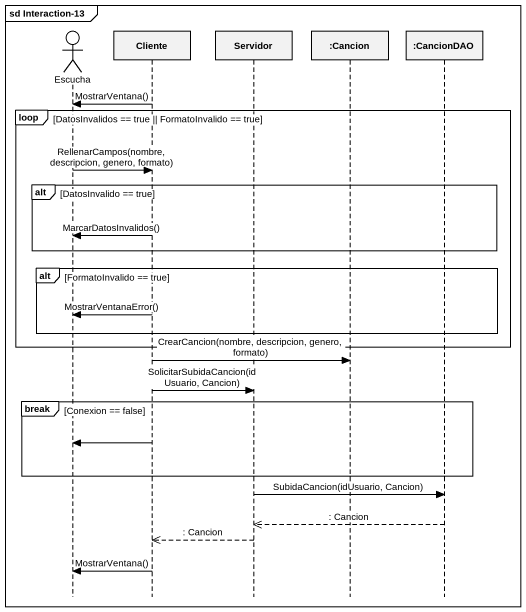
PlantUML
@startuml
mainframe sd Interaction-13
hide footbox
actor Escucha
participant Cliente
participant Servidor
participant ":Cancion" as Cancion
participant ":CancionDAO" as CancionDAO

Cliente -> Escucha : MostrarVentana()
loop DatosInvalidos == true || FormatoInvalido == true
  Escucha -> Cliente : RellenarCampos(nombre, descripcion, genero, formato)
  alt DatosInvalido == true
    Cliente -> Escucha : MarcarDatosInvalidos()
  end
  alt FormatoInvalido == true
    Cliente -> Escucha : MostrarVentanaError()
  end
end
Cliente -> Cancion : CrearCancion(nombre, descripcion, genero, formato)
Cliente -> Servidor : SolicitarSubidaCancion(idUsuario, Cancion)
break Conexion == false
  Cliente -> Escucha
end
Servidor -> CancionDAO : SubidaCancion(idUsuario, Cancion)
CancionDAO -->> Servidor : : Cancion
Servidor -->> Cliente : : Cancion
Cliente -> Escucha : MostrarVentana()
@enduml
